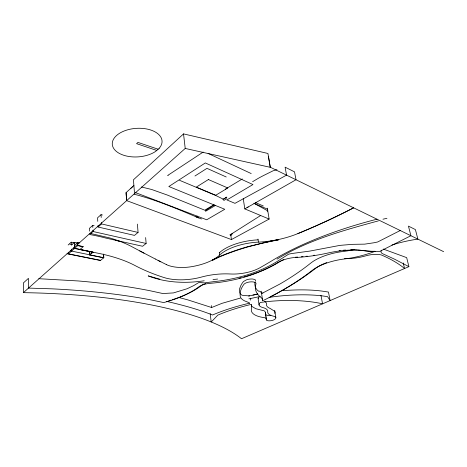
<?xml version="1.0" encoding="UTF-8"?>
<svg xmlns="http://www.w3.org/2000/svg" width="467" height="467" viewBox="0 0 467 467"><rect width="100%" height="100%" fill="white"/><g stroke="black" fill="none" stroke-linecap="round" stroke-linejoin="round"><path stroke-width="0.7" d="M261.222 291.169L262.617 300.503L263.639 300.31A353.846 172.632 0.5 0 0 308.5 273.224L312.125 270.446A34.844 13.42 -10.9 0 1 344.553 258.952A55.129 23.368 -12 0 0 373.542 251.894L375.112 251.281L374.014 251.293A56.635 23.648 -13.5 0 1 363.63 250.697L359.975 250.236A45.754 17.874 -10.8 0 0 358.061 250.067M254.994 282.412C254.282 285.658 255.764 289.312 258.49 291.134C261.479 290.544 260.744 294.426 262.962 293.013M239.892 288.157L239.729 288.869A79.886 26.812 -10.3 0 0 239.682 292.219A27.857 9.416 -9 0 0 242.052 295.243L245.595 295.646A25.615 3.888 -11.2 0 1 247.948 295.792L249.629 295.839M239.927 287.999L240.552 286.207A79.781 27.115 -10.6 0 1 243.453 281.531L246.588 279.786A6.299 2.236 -9.3 0 1 252.845 279.044L254.976 279.628L255.496 280.118L255.268 281.321M250.545 300.129L250.761 298.425M268.484 156.667L270.282 167.32L267.935 153.468L183.531 133.895L133.439 179.807L134.531 193.607M102.431 215.001L101.035 214.668L97.58 217.803L97.766 221.352M68.153 244.994L71.241 242.198L74.808 242.957M73.337 248.187L126.65 200.629L126.061 192.643L132.494 186.818M133.918 185.551L130.667 188.47M94.13 225.719L92.723 225.392L89.36 228.421L89.495 231.13M77.989 243.079L74.475 242.332L71.346 245.152L71.241 242.198M74.592 245.309L77.767 242.466L79.787 242.898M383.284 249.057L406.675 257.638L408.905 266.645L241.521 338.733A278.309 81.223 -2 0 0 23.403 292.657L73.494 248.047M267.34 208.165L269.132 219.058L231.428 239.571L126.65 200.629L185.218 148.448L270.673 167.408L443.65 251.678M92.962 230.149L93.032 231.509L89.658 234.516A113.615 46.741 -1.4 0 1 105.881 238.094L142.587 246.267L146.13 243.465L145.64 237.575M137.415 224.107L138.074 232.438L134.473 235.391L98.076 227.02L101.555 223.927L101.473 222.502M100.609 260.358L68.456 253.855L77.89 245.467L83.284 246.605L79.88 249.547L97.037 253.021A116.703 45.824 -1.6 0 1 134.945 265.507A257.142 127.643 -13 0 0 164.08 277.561A34.54 14.757 -6.2 0 0 201.277 277.112A38.043 15.014 -7.1 0 1 230.138 273.977A27.454 11.599 -8 0 0 259.885 267.778A835.901 458.197 17.9 0 0 272.22 260.574A185.813 65.222 -12.1 0 1 376.98 219.204M259.442 296.615L258.093 298.244A14.068 1.991 -8.8 0 0 258.409 298.705M89.448 251.374L89.617 254.964L92.822 252.233M103.621 254.083L103.826 257.708L100.411 260.481L67.055 253.739M196.076 216.711L196.823 216.203M260.574 215.544L231.813 233.769M203.168 152.067L167.694 175.458L168.073 175.499M194.961 176.006L206.957 168.342L226.238 176.981M213.904 205.165L205.538 210.5L167.571 195.142L151.687 189.491L141.489 186.998M224.341 198.65L226.857 197.115M267.229 211.212L267.784 210.868L253.867 203.238M277.065 259.127C308.027 240.085 343.525 230.33 378.305 220.903M225.386 189.153L242.297 178.954M252.618 181.675L258.403 178.271A172.627 131.7 -75.5 0 1 264.462 175.072L273.072 170.811L276.949 169.684M205.317 209.835L214.084 204.628M222.852 199.427L226.612 197.197M224.347 198.65L223.384 199.222L215.596 195.416L179.521 180.297M197.348 216.151L196.099 216.892L201.534 218.976M205.503 211.329L215.538 205.387M223.687 200.565L226.822 198.708M247.037 207.628L248.228 206.945M243.237 198.504L244.796 208.895L296.008 179.748L294.531 171.856L285.098 167.168L286.54 175.137L234.977 203.338L226.886 199.94L252.956 184.553L205.322 162.942L168.82 186.531L224.761 209.274L206.694 219.782L135.389 192.573M275.232 240.458L278.77 239.752L261.514 243.377L248.065 246.874A119.785 45.854 -9.3 0 0 218.865 257.206L212.473 260.312L214.493 258.864L217.698 257.469M231.352 234.13L232.613 233.442M400.272 230.505L377.657 241.976A53.874 11.488 -19 0 1 373.944 242.77L364.657 244.142L352.608 244.334L340.046 245.362L309.819 251.083L291.35 253.581L288.565 254.194L277.427 261.298A97.685 44.155 -6.9 0 1 256.716 271.555A79.828 35.434 -7.2 0 1 241.959 276.429L238.065 277.445A79.828 35.434 -7.2 0 1 217.902 281.181A136.989 135.103 11.6 0 0 214.697 281.513L204.47 282.903L198.843 282.494L193.77 285.576L187.139 288.729L173.438 292.914L162.878 293.545L149.282 290.585A286.779 86.313 -1.8 0 0 78.351 280.965L38.761 278.7M212.427 260.031L218.819 256.926A119.768 45.877 -9.3 0 1 248.012 246.588L272.547 240.698L272.214 240.762M262.536 293.095L279.756 284.111A351.622 174.95 0.7 0 0 307.158 265.921L310.759 263.102A34.686 13.648 -11 0 1 343 251.503A54.855 23.741 -12.1 0 0 354.126 249.629M251.211 173.572L208.089 153.433M178.447 297.374L187.658 299.832L211.644 307.519L222.035 303.322L240.336 298.08M248.607 296.078L257.802 294.041L252.945 295.097M249.629 303.153L245.636 304.116A101.286 33.682 -8.4 0 0 214.073 314.344L212.543 315.003C197.681 309.142 182.2 304.963 166.643 301.408M264.404 242.431L275.349 240.149A59.151 27.886 -9.7 0 0 297.858 233.599A1264.963 884.072 43 0 0 353.63 207.827A1265.039 884.13 43 0 1 297.87 233.593M248.905 298.857L260.125 296.492M382.963 219.204L386.945 218.305M278.717 239.466L271.812 240.849M269.12 297.397L270.276 297.216A84.463 28.814 -8.4 0 1 322.446 295.909L327.56 296.644L330.122 300.573L328.464 292.044L321.518 291.023A84.229 29.188 -8.4 0 0 290.205 290.188L281.589 290.637M204.219 280.778C185.533 283.592 165.966 282.839 148.22 275.892L159.784 279.19M213.005 279.57L217.634 279.05M89.617 254.964L103.621 257.831L103.423 254.328M70.354 250.843L103.826 257.708M74.702 248.298L93.026 252.11L89.816 254.836L89.664 251.579M93.307 252.326L73.296 248.175L74.551 248.438M77.726 245.613L83.079 246.739M89.95 233.325L109.984 238.001A113.901 46.98 -1.4 0 1 132.465 247.014L144.005 253.155M93.032 231.509L146.13 243.465M101.555 223.927L138.074 232.438M69.916 244.142L71.994 244.673M134.14 194.202C156.322 199.923 177.536 208.959 198.574 217.896M115.752 240.301L120.498 241.55M156.848 150.456L136.568 143.655L137.946 142.406L158.243 149.242M126.061 192.643L126.674 200.641M244.796 208.895L269.132 219.058M254.404 203.519L267.498 209.146M255.478 202.59L263.33 205.976M166.34 264.555L155.278 259.004M158.074 260.411L160.841 261.812M155.289 258.998L139.703 250.89M408.905 266.639L394.562 259.185L382.578 253.698A10.747 4.232 -12.7 0 1 381.58 250.178M265.419 313.976L265.565 314.332A4.524 1.985 -4.3 0 0 268.011 315.435L269.885 315.54A4.442 2.066 -2.4 0 0 270.842 315.464M403.225 262.985L404.574 268.507A150.946 65.847 -4.3 0 0 381.457 255.011L381.031 254.877A15.604 6.077 -11.9 0 0 365.9 255.811A31.266 12.848 -12 0 1 344.5 258.584M320.957 295.342L322.563 303.83A76.092 27.004 -4.7 0 0 264.468 301.91L260.329 302.458L259.512 303.2A13.298 4.909 -8.6 0 0 262.857 307.572A17.028 6.153 -7.9 0 1 267.725 311.722A17.857 6.404 -8.9 0 0 271.835 315.71L274.549 316.509A7.256 2.551 -8.4 0 1 274.076 319.755A4.489 1.576 -8.4 0 1 268.84 320.823A4.489 1.576 -8.4 0 1 266.348 319.451A6.34 2.23 -8.1 0 0 263.861 317.578A31.102 11.307 -8.8 0 1 251.369 309.282A130.515 48.34 -4.3 0 0 251.643 305.202L251.614 304.297L248.356 305.079A92.67 30.98 -8.5 0 0 219.636 314.355L217.785 315.149L211.195 322.02L210.191 313.573M274.684 310.339L275.851 317.683M257.977 239.098L258.444 242.122A37.086 15.72 -8.5 0 0 219.648 255.046A39.893 17.746 -6.1 0 1 191.452 266.704A26.012 11.389 -6.2 0 1 166.328 264.561M265.39 312.248L266.429 319.031M265.542 314.857L265.758 316.27M265.974 317.683L266.295 319.802M258.123 298.594L259.086 304.98M230.721 234.481L231.428 239.571M219.292 252.332L219.648 255.046M211.405 305.576L211.644 307.519M183.531 133.895L185.218 148.448M101.035 214.668L101.199 217.517M98 225.602L98.076 227.02M92.723 225.392L92.822 227.435M77.767 242.466L77.837 244.27M74.475 242.332L74.662 247.101M74.457 246.045L74.504 247.241M71.492 249.109L71.562 251.094M68.41 252.489L68.456 253.855M265.472 313.077L265.472 312.762A6.62 3.52 1.7 0 0 264.363 310.964L264.024 310.783A6.31 2.277 -8.2 0 0 262.787 310.497L255.723 308.693L252.174 306.591A30.962 11.517 -8.9 0 1 251.374 305.768M23.403 292.657L23.35 282.973L28.44 278.332L28.522 288.092L52.035 288.845A288.186 84.334 -1.9 0 1 150.041 299.715L163.701 302.569A84.358 35.469 -4.1 0 0 198.802 286.826A12.23 4.857 -6.9 0 1 209.852 283.358A79.904 35.329 -7.2 0 0 256.92 272.897A97.772 44.026 -6.9 0 0 277.649 262.664A19.789 8.044 -9.7 0 1 293.591 257.597A92.793 42.456 -11.3 0 0 328.103 252.986A49.479 19.229 -10.8 0 1 365.153 250.773A52.573 21.826 -13.4 0 0 379.84 251.38L410.896 235.724L408.45 226.104L415.408 229.589L417.872 239.122A58.988 19.602 -6.3 0 0 391.936 245.076M271.963 240.733A59.151 27.886 -9.7 0 1 258.432 242.128M219.35 252.793A37.033 15.796 -8.5 0 1 258.088 239.84M283.813 259.599A16.024 6.55 -9.7 0 0 280.982 260.93L278.56 262.396A101.835 46.128 -6.9 0 1 262.524 270.457M261.882 270.732A101.835 46.128 -6.9 0 1 259.261 271.8M262.623 300.316A24.033 9.013 -7.7 0 0 260.732 297.228A69.151 26.619 -10.3 0 1 255.753 284.537A6.316 2.493 -8.2 0 0 251.783 281.823A6.316 2.493 -8.2 0 0 243.862 284.397A79.88 30.337 -10.1 0 0 240.248 296.276A27.851 10.653 -8.6 0 0 246.448 301.618A24.418 9.031 -7.3 0 1 249.617 303.147M339.118 250.68A45.754 17.874 -10.8 0 1 340.32 250.534M343.303 250.236A45.754 17.874 -10.8 0 1 345.668 250.055M350.583 249.851A45.754 17.874 -10.8 0 1 357.413 250.02M314.46 255.186A96.996 44.639 -11.4 0 1 313.252 255.373M307.239 256.173A96.996 44.639 -11.4 0 1 306.037 256.313M303.048 256.628A96.996 44.639 -11.4 0 1 301.256 256.792M297.689 257.072A96.996 44.639 -11.4 0 1 295.325 257.224M179.83 297.088A88.146 37.278 -4.1 0 0 199.362 287.094L202.088 285.127A8.628 3.444 -6.9 0 1 204.312 284.059M179.17 297.345A88.146 37.278 -4.1 0 1 172.294 299.732M171.109 300.106A88.146 37.278 -4.1 0 1 168.71 300.83M204.978 283.831A8.628 3.444 -6.9 0 1 205.673 283.627M258.595 272.063A83.797 37.267 -7.2 0 1 255.519 273.224M254.9 273.446A83.797 37.267 -7.2 0 1 251.719 274.549M251.077 274.765A83.797 37.267 -7.2 0 1 247.166 275.997M246.506 276.19A83.797 37.267 -7.2 0 1 243.838 276.954M241.141 277.684A83.797 37.267 -7.2 0 1 239.098 278.198M322.067 264.555A30.799 11.932 -10.9 0 0 316.684 267.568L311.401 271.543A359.356 176.695 0.6 0 1 270.358 296.779M322.615 264.299A30.799 11.932 -10.9 0 1 324.337 263.551M324.927 263.306A30.799 11.932 -10.9 0 1 326.748 262.606M264.573 301.384A16.952 6.269 -8 0 1 266.231 302.832L266.447 303.241A16.952 6.269 -8 0 1 266.61 304.542A17.781 6.526 -8.9 0 0 266.739 305.78M274.759 313.345A7.215 3.368 -2.3 0 0 274.975 312.213L274.876 311.863A7.309 3.216 -4.3 0 0 273.615 310.631L270.06 308.389A17.781 6.526 -8.9 0 1 266.92 306.165M159.265 148.22L155.628 151.396A24.932 14.29 -3.8 0 1 114.211 149.189A24.932 14.29 -3.8 0 1 138.168 128.273A24.932 14.29 -3.8 0 1 159.265 148.22M208.399 179.544L196.298 187.115L215.713 195.259L227.791 187.973L208.399 179.544M230.459 235.135A0.987 0.449 -8 0 0 231.947 234.597A0.987 0.449 -8 0 0 230.505 234.346A0.987 0.449 -8 0 0 230.459 235.135"/></g></svg>
